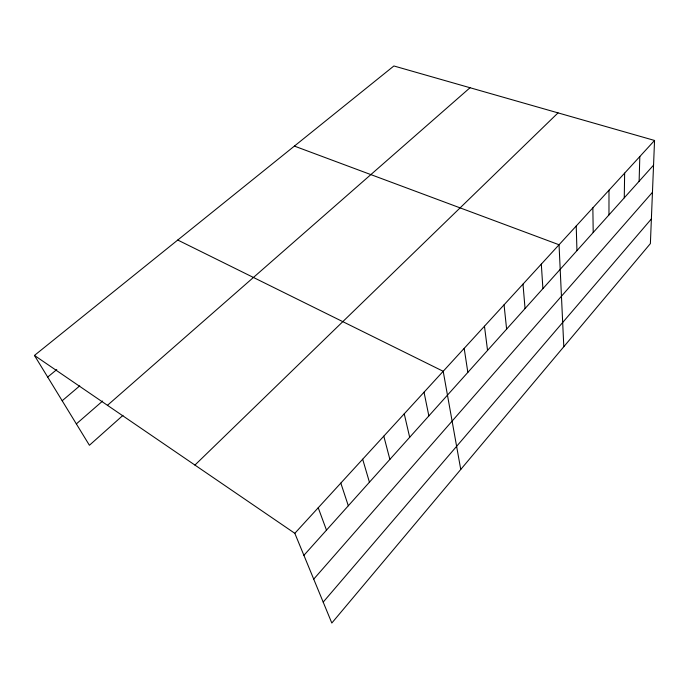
<?xml version="1.0" encoding="UTF-8"?>
<svg xmlns="http://www.w3.org/2000/svg" width="689" height="689" viewBox="0 0 689 689"><rect width="100%" height="100%" fill="white"/><g stroke="black" fill="none" stroke-linecap="round" stroke-linejoin="round"><path stroke-width="1.03" d="M608.973 214.916L608.99 190.216M624.268 197.838L624.639 173.128M639.125 181.267L639.814 156.558M654.55 140.461L650.382 243.596L331.822 623.028L294.823 533.32L34.45 355.438L393.884 65.972L654.55 140.461L294.823 533.32M323.193 602.108L651.372 218.947M313.719 579.139L652.457 192.309M303.901 555.334L653.551 165.162M194.927 465.075L558.038 112.884M122.969 415.355L89.415 445.266L34.45 355.438M107.467 405.321L470.027 87.736M76.35 423.907L102.618 401.041M62.182 400.757L79.726 385.874M47.687 377.072L56.774 369.571M294.401 146.094L559.046 244.759L563.809 346.713M177.745 240.039L443.199 371.285L460.752 469.459M318.223 507.767L326.483 530.142M340.822 483.084L348.315 505.778M362.672 459.227L369.433 482.214M383.799 436.154L389.879 459.399M404.236 413.831L409.679 437.3M424.028 392.222L428.859 415.898M464.188 348.358L467.848 372.387M484.462 326.216L487.554 350.4M504.055 304.822L506.613 329.135M522.994 284.135L525.052 308.56M541.313 264.128L542.906 288.639M576.219 226.009L576.951 250.641M592.859 207.828L593.203 232.503"/></g></svg>
